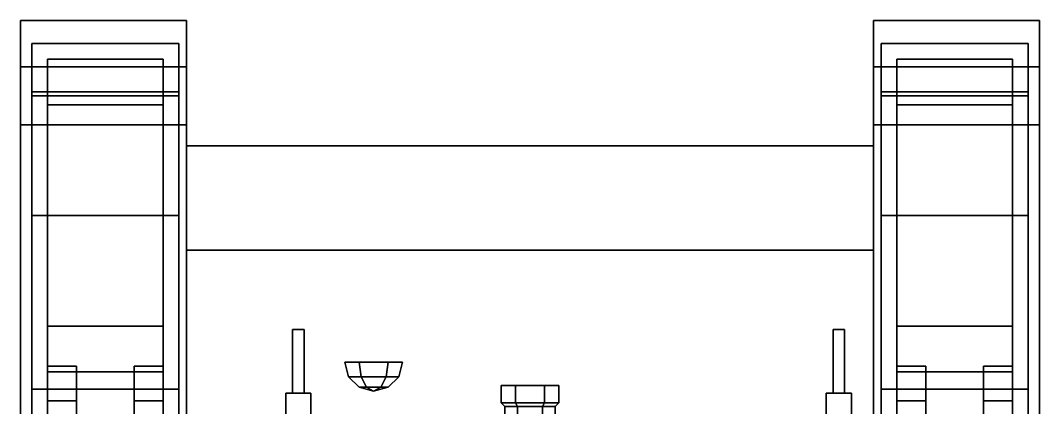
# Model space of a CAD drawing. Header units: millimetres. Extents: x -1.3 to 1.3, y -3.7 to 17.7.
# Drawn here: x -1.32 to 1.32, y 2.688 to 3.69 of the extents above; entities that cross this region are included whole.
import ezdxf

# ---------------------------------------------------------------- set-up
doc = ezdxf.new("R2010")
doc.units = ezdxf.units.MM
for name, color, linetype in [('DT-mg', 1, 'Continuous'), ('gun', 1, 'Continuous'), ('mudguard', 3, 'Continuous'), ('tracks', 5, 'Continuous'), ('wheel', 2, 'Continuous')]:
    doc.layers.add(name, color=color, linetype=linetype)

msp = doc.modelspace()

# ---------------------------------------------------------------- linework, layer by layer
for points in [[(-0.89, 3.095, 0.55), (-0.89, 2.645, 0.55), (-0.89, 2.645, 1.485), (-0.89, 3.365, 1.1)], [(0.89, 3.365, 1.1), (0.89, 3.095, 0.55), (-0.89, 3.095, 0.55), (-0.89, 3.365, 1.1)], [(-0.89, 3.365, 1.1), (-0.89, 2.645, 1.485), (0.89, 2.645, 1.485), (0.89, 3.365, 1.1)], [(0.89, 2.645, 1.485), (0.89, 2.645, 0.55), (0.89, 3.095, 0.55), (0.89, 3.365, 1.1)], [(0.89, 3.095, 0.55), (0.89, -2.845, 0.55), (-0.89, -2.845, 0.55), (-0.89, 3.095, 0.55)], [(-0.4375, 2.7675, 1.5313), (-0.4425, 2.805, 1.54), (-0.48, 2.805, 1.475), (-0.47, 2.7675, 1.475)], [(-0.47, 2.7675, 1.475), (-0.48, 2.805, 1.475), (-0.4425, 2.805, 1.41), (-0.4375, 2.7675, 1.4187)], [(-0.4425, 2.805, 1.41), (-0.48, 2.805, 1.475), (-0.33, 2.805, 1.475), (-0.3675, 2.805, 1.41)], [(-0.48, 2.805, 1.475), (-0.4425, 2.805, 1.54), (-0.3675, 2.805, 1.54), (-0.33, 2.805, 1.475)], [(-0.3725, 2.7675, 1.5312), (-0.3675, 2.805, 1.54), (-0.4425, 2.805, 1.54), (-0.4375, 2.7675, 1.5313)], [(-0.4375, 2.7675, 1.4187), (-0.4425, 2.805, 1.41), (-0.3675, 2.805, 1.41), (-0.3725, 2.7675, 1.4188)], [(-0.34, 2.7675, 1.475), (-0.33, 2.805, 1.475), (-0.3675, 2.805, 1.54), (-0.3725, 2.7675, 1.5312)], [(-0.3725, 2.7675, 1.4188), (-0.3675, 2.805, 1.41), (-0.33, 2.805, 1.475), (-0.34, 2.7675, 1.475)], [(-0.4238, 2.74, 1.5075), (-0.4375, 2.7675, 1.5313), (-0.47, 2.7675, 1.475), (-0.4425, 2.74, 1.475)], [(-0.4425, 2.74, 1.475), (-0.47, 2.7675, 1.475), (-0.4375, 2.7675, 1.4187), (-0.4238, 2.74, 1.4425)], [(-0.3863, 2.74, 1.5075), (-0.3725, 2.7675, 1.5312), (-0.4375, 2.7675, 1.5313), (-0.4238, 2.74, 1.5075)], [(-0.4238, 2.74, 1.4425), (-0.4375, 2.7675, 1.4187), (-0.3725, 2.7675, 1.4188), (-0.3863, 2.74, 1.4425)], [(-0.3675, 2.74, 1.475), (-0.34, 2.7675, 1.475), (-0.3725, 2.7675, 1.5312), (-0.3863, 2.74, 1.5075)], [(-0.3863, 2.74, 1.4425), (-0.3725, 2.7675, 1.4188), (-0.34, 2.7675, 1.475), (-0.3675, 2.74, 1.475)], [(-0.405, 2.73, 1.475), (-0.4238, 2.74, 1.5075), (-0.4425, 2.74, 1.475), (-0.405, 2.73, 1.475)], [(-0.405, 2.73, 1.475), (-0.4425, 2.74, 1.475), (-0.4238, 2.74, 1.4425), (-0.405, 2.73, 1.475)], [(-0.405, 2.73, 1.475), (-0.4238, 2.74, 1.4425), (-0.3863, 2.74, 1.4425), (-0.405, 2.73, 1.475)], [(-0.405, 2.73, 1.475), (-0.3863, 2.74, 1.5075), (-0.4238, 2.74, 1.5075), (-0.405, 2.73, 1.475)], [(-0.405, 2.73, 1.475), (-0.3675, 2.74, 1.475), (-0.3863, 2.74, 1.5075), (-0.405, 2.73, 1.475)], [(-0.405, 2.73, 1.475), (-0.3863, 2.74, 1.4425), (-0.3675, 2.74, 1.475), (-0.405, 2.73, 1.475)]]:
    msp.add_3dface(points)
at = {"layer": 'DT-mg'}
for points in [[(-0.615, 2.89, 1.735), (-0.615, 2.89, 1.705), (-0.615, 2.725, 1.705), (-0.615, 2.725, 1.735)], [(-0.585, 2.89, 1.735), (-0.585, 2.89, 1.705), (-0.615, 2.89, 1.705), (-0.615, 2.89, 1.735)], [(-0.615, 2.725, 1.705), (-0.615, 2.89, 1.705), (-0.585, 2.89, 1.705), (-0.585, 2.725, 1.705)], [(-0.585, 2.725, 1.735), (-0.585, 2.89, 1.735), (-0.615, 2.89, 1.735), (-0.615, 2.725, 1.735)], [(-0.585, 2.725, 1.705), (-0.585, 2.89, 1.705), (-0.585, 2.89, 1.735), (-0.585, 2.725, 1.735)], [(0.815, 2.725, 1.735), (0.815, 2.89, 1.735), (0.785, 2.89, 1.735), (0.785, 2.725, 1.735)], [(0.785, 2.725, 1.705), (0.785, 2.89, 1.705), (0.815, 2.89, 1.705), (0.815, 2.725, 1.705)], [(0.785, 2.89, 1.735), (0.785, 2.89, 1.705), (0.785, 2.725, 1.705), (0.785, 2.725, 1.735)], [(0.815, 2.89, 1.735), (0.815, 2.89, 1.705), (0.785, 2.89, 1.705), (0.785, 2.89, 1.735)], [(0.815, 2.725, 1.705), (0.815, 2.89, 1.705), (0.815, 2.89, 1.735), (0.815, 2.725, 1.735)], [(-0.6325, 2.725, 1.74), (-0.6325, 2.725, 1.675), (-0.6325, 2.11, 1.675), (-0.6325, 2.11, 1.74)], [(-0.5675, 2.725, 1.74), (-0.5675, 2.725, 1.675), (-0.6325, 2.725, 1.675), (-0.6325, 2.725, 1.74)], [(-0.6325, 2.11, 1.675), (-0.6325, 2.725, 1.675), (-0.5675, 2.725, 1.675), (-0.5675, 2.11, 1.675)], [(-0.5675, 2.11, 1.74), (-0.5675, 2.725, 1.74), (-0.6325, 2.725, 1.74), (-0.6325, 2.11, 1.74)], [(-0.5675, 2.11, 1.675), (-0.5675, 2.725, 1.675), (-0.5675, 2.725, 1.74), (-0.5675, 2.11, 1.74)], [(0.8325, 2.11, 1.74), (0.8325, 2.725, 1.74), (0.7675, 2.725, 1.74), (0.7675, 2.11, 1.74)], [(0.7675, 2.11, 1.675), (0.7675, 2.725, 1.675), (0.8325, 2.725, 1.675), (0.8325, 2.11, 1.675)], [(0.8325, 2.725, 1.74), (0.8325, 2.725, 1.675), (0.7675, 2.725, 1.675), (0.7675, 2.725, 1.74)], [(0.7675, 2.725, 1.74), (0.7675, 2.725, 1.675), (0.7675, 2.11, 1.675), (0.7675, 2.11, 1.74)], [(0.8325, 2.11, 1.675), (0.8325, 2.725, 1.675), (0.8325, 2.725, 1.74), (0.8325, 2.11, 1.74)]]:
    msp.add_3dface(points, dxfattribs=at)
at = {"layer": 'gun'}
for points in [[(-0.0375, 2.7, 2.09), (-0.075, 2.7, 2.155), (-0.075, 2.745, 2.155), (-0.0375, 2.745, 2.09)], [(-0.075, 2.7, 2.155), (-0.0375, 2.7, 2.22), (-0.0375, 2.745, 2.22), (-0.075, 2.745, 2.155)], [(-0.0375, 2.745, 2.22), (0.0375, 2.745, 2.22), (0.075, 2.745, 2.155), (-0.075, 2.745, 2.155)], [(-0.075, 2.745, 2.155), (0.075, 2.745, 2.155), (0.0375, 2.745, 2.09), (-0.0375, 2.745, 2.09)], [(0.0375, 2.7, 2.09), (-0.0375, 2.7, 2.09), (-0.0375, 2.745, 2.09), (0.0375, 2.745, 2.09)], [(-0.0375, 2.7, 2.22), (0.0375, 2.7, 2.22), (0.0375, 2.745, 2.22), (-0.0375, 2.745, 2.22)], [(0.075, 2.7, 2.155), (0.0375, 2.7, 2.09), (0.0375, 2.745, 2.09), (0.075, 2.745, 2.155)], [(0.0375, 2.7, 2.22), (0.075, 2.7, 2.155), (0.075, 2.745, 2.155), (0.0375, 2.745, 2.22)], [(-0.0325, 2.69, 2.0987), (-0.065, 2.69, 2.155), (-0.075, 2.7, 2.155), (-0.0375, 2.7, 2.09)], [(-0.065, 2.69, 2.155), (-0.0325, 2.69, 2.2113), (-0.0375, 2.7, 2.22), (-0.075, 2.7, 2.155)], [(0.0325, 2.69, 2.0987), (-0.0325, 2.69, 2.0987), (-0.0375, 2.7, 2.09), (0.0375, 2.7, 2.09)], [(-0.0325, 2.69, 2.2113), (0.0325, 2.69, 2.2113), (0.0375, 2.7, 2.22), (-0.0375, 2.7, 2.22)], [(0.065, 2.69, 2.155), (0.0325, 2.69, 2.0987), (0.0375, 2.7, 2.09), (0.075, 2.7, 2.155)], [(0.0325, 2.69, 2.2113), (0.065, 2.69, 2.155), (0.075, 2.7, 2.155), (0.0375, 2.7, 2.22)], [(-0.0325, 2.16, 2.0987), (-0.065, 2.16, 2.155), (-0.065, 2.69, 2.155), (-0.0325, 2.69, 2.0987)], [(-0.065, 2.16, 2.155), (-0.0325, 2.16, 2.2113), (-0.0325, 2.69, 2.2113), (-0.065, 2.69, 2.155)], [(0.0325, 2.16, 2.0987), (-0.0325, 2.16, 2.0987), (-0.0325, 2.69, 2.0987), (0.0325, 2.69, 2.0987)], [(-0.0325, 2.16, 2.2113), (0.0325, 2.16, 2.2113), (0.0325, 2.69, 2.2113), (-0.0325, 2.69, 2.2113)], [(0.065, 2.16, 2.155), (0.0325, 2.16, 2.0987), (0.0325, 2.69, 2.0987), (0.065, 2.69, 2.155)], [(0.0325, 2.16, 2.2113), (0.065, 2.16, 2.155), (0.065, 2.69, 2.155), (0.0325, 2.69, 2.2113)]]:
    msp.add_3dface(points, dxfattribs=at)
at = {"layer": 'mudguard'}
for points in [[(-0.89, 3.69, 1.22), (-1.32, 3.69, 1.22), (-1.32, 3.57, 1.345), (-0.89, 3.57, 1.345)], [(-1.32, 3.69, 1.22), (-0.89, 3.69, 1.22), (-0.89, 3.57, 1.345), (-1.32, 3.57, 1.345)], [(-0.89, 3.365, 1.1), (-0.89, 3.57, 1.345), (-0.89, 3.69, 1.22), (-0.89, 3.365, 1.1)], [(-0.89, 3.57, 1.345), (-0.89, 3.365, 1.1), (-0.89, 3.365, 1.1), (-0.89, 3.69, 1.22)], [(1.32, 3.69, 1.22), (0.89, 3.69, 1.22), (0.89, 3.57, 1.345), (1.32, 3.57, 1.345)], [(0.89, 3.69, 1.22), (1.32, 3.69, 1.22), (1.32, 3.57, 1.345), (0.89, 3.57, 1.345)], [(0.89, 3.69, 1.22), (0.89, 3.365, 1.1), (0.89, 3.42, 1.43), (0.89, 3.57, 1.345)], [(0.89, 3.365, 1.1), (0.89, 3.69, 1.22), (0.89, 3.57, 1.345), (0.89, 3.42, 1.43)], [(-0.89, 3.57, 1.345), (-1.32, 3.57, 1.345), (-1.32, 3.42, 1.43), (-0.89, 3.42, 1.43)], [(-1.32, 3.57, 1.345), (-0.89, 3.57, 1.345), (-0.89, 3.42, 1.43), (-1.32, 3.42, 1.43)], [(-0.89, 3.42, 1.43), (-0.89, 2.7479, 1.43), (-0.89, 3.365, 1.1), (-0.89, 3.57, 1.345)], [(-0.89, 2.7479, 1.43), (-0.89, 3.42, 1.43), (-0.89, 3.57, 1.345), (-0.89, 3.365, 1.1)], [(1.32, 3.57, 1.345), (0.89, 3.57, 1.345), (0.89, 3.42, 1.43), (1.32, 3.42, 1.43)], [(0.89, 3.57, 1.345), (1.32, 3.57, 1.345), (1.32, 3.42, 1.43), (0.89, 3.42, 1.43)], [(-1.32, 3.42, 1.43), (-0.89, 3.42, 1.43), (-0.89, 1.065, 1.43), (-1.32, 1.065, 1.43)], [(-0.89, 3.42, 1.43), (-1.32, 3.42, 1.43), (-1.32, 1.065, 1.43), (-0.89, 1.065, 1.43)], [(0.89, 3.42, 1.43), (1.32, 3.42, 1.43), (1.32, 1.065, 1.43), (0.89, 1.065, 1.43)], [(1.32, 3.42, 1.43), (0.89, 3.42, 1.43), (0.89, 1.065, 1.43), (1.32, 1.065, 1.43)], [(0.89, 3.42, 1.43), (0.89, 3.365, 1.1), (0.89, 2.7479, 1.43)], [(0.89, 3.365, 1.1), (0.89, 3.42, 1.43), (0.89, 2.7479, 1.43)]]:
    msp.add_3dface(points, dxfattribs=at)
at = {"layer": 'tracks'}
for points in [[(-1.29, 3.63, 0.91), (-0.91, 3.63, 0.91), (-0.91, 3.495, 1.22), (-1.29, 3.495, 1.22)], [(-0.91, 3.63, 0.91), (-1.29, 3.63, 0.91), (-1.29, 3.495, 1.22), (-0.91, 3.495, 1.22)], [(-1.29, 3.505, 0.615), (-0.91, 3.505, 0.615), (-0.91, 3.63, 0.91), (-1.29, 3.63, 0.91)], [(-0.91, 3.505, 0.615), (-1.29, 3.505, 0.615), (-1.29, 3.63, 0.91), (-0.91, 3.63, 0.91)], [(0.91, 3.505, 0.615), (1.29, 3.505, 0.615), (1.29, 3.63, 0.91), (0.91, 3.63, 0.91)], [(1.29, 3.505, 0.615), (0.91, 3.505, 0.615), (0.91, 3.63, 0.91), (1.29, 3.63, 0.91)], [(0.91, 3.63, 0.91), (1.29, 3.63, 0.91), (1.29, 3.495, 1.22), (0.91, 3.495, 1.22)], [(1.29, 3.63, 0.91), (0.91, 3.63, 0.91), (0.91, 3.495, 1.22), (1.29, 3.495, 1.22)], [(-1.29, 2.735), (-0.91, 2.735), (-0.91, 3.505, 0.615), (-1.29, 3.505, 0.615)], [(-0.91, 2.735), (-1.29, 2.735), (-1.29, 3.505, 0.615), (-0.91, 3.505, 0.615)], [(-0.91, 3.495, 1.22), (-1.29, 3.495, 1.22), (-1.29, 3.185, 1.34), (-0.91, 3.185, 1.34)], [(-1.29, 3.495, 1.22), (-0.91, 3.495, 1.22), (-0.91, 3.185, 1.34), (-1.29, 3.185, 1.34)], [(0.91, 2.735), (1.29, 2.735), (1.29, 3.505, 0.615), (0.91, 3.505, 0.615)], [(1.29, 2.735), (0.91, 2.735), (0.91, 3.505, 0.615), (1.29, 3.505, 0.615)], [(1.29, 3.495, 1.22), (0.91, 3.495, 1.22), (0.91, 3.185, 1.34), (1.29, 3.185, 1.34)], [(0.91, 3.495, 1.22), (1.29, 3.495, 1.22), (1.29, 3.185, 1.34), (0.91, 3.185, 1.34)], [(-0.91, 3.185, 1.34), (-1.29, 3.185, 1.34), (-1.29, -3.29, 1.185), (-0.91, -3.29, 1.185)], [(-1.29, 3.185, 1.34), (-0.91, 3.185, 1.34), (-0.91, -3.29, 1.185), (-1.29, -3.29, 1.185)], [(0.91, 3.185, 1.34), (1.29, 3.185, 1.34), (1.29, -3.29, 1.185), (0.91, -3.29, 1.185)], [(1.29, 3.185, 1.34), (0.91, 3.185, 1.34), (0.91, -3.29, 1.185), (1.29, -3.29, 1.185)], [(-1.29, -2.63), (-0.91, -2.63), (-0.91, 2.735), (-1.29, 2.735)], [(-0.91, -2.63), (-1.29, -2.63), (-1.29, 2.735), (-0.91, 2.735)], [(1.29, -2.63), (0.91, -2.63), (0.91, 2.735), (1.29, 2.735)], [(0.91, -2.63), (1.29, -2.63), (1.29, 2.735), (0.91, 2.735)]]:
    msp.add_3dface(points, dxfattribs=at)
at = {"layer": 'wheel'}
for points in [[(-0.95, 3.4714, 1.1964), (-0.95, 3.59, 0.91), (-1.25, 3.59, 0.91), (-1.25, 3.4714, 1.1964)], [(-1.25, 2.78, 0.91), (-1.25, 3.4714, 1.1964), (-1.25, 3.59, 0.91), (-1.25, 2.8986, 0.6236)], [(-1.25, 2.8986, 0.6236), (-1.25, 3.59, 0.91), (-1.25, 3.4714, 0.6236), (-1.25, 3.185, 0.505)], [(-0.95, 3.59, 0.91), (-0.95, 3.4714, 0.6236), (-1.25, 3.4714, 0.6236), (-1.25, 3.59, 0.91)], [(-0.95, 2.8986, 0.6236), (-0.95, 3.59, 0.91), (-0.95, 3.4714, 1.1964), (-0.95, 2.78, 0.91)], [(-0.95, 3.185, 0.505), (-0.95, 3.4714, 0.6236), (-0.95, 3.59, 0.91), (-0.95, 2.8986, 0.6236)], [(1.25, 3.4714, 1.1964), (1.25, 3.59, 0.91), (0.95, 3.59, 0.91), (0.95, 3.4714, 1.1964)], [(1.25, 3.59, 0.91), (1.25, 3.4714, 0.6236), (0.95, 3.4714, 0.6236), (0.95, 3.59, 0.91)], [(0.95, 2.78, 0.91), (0.95, 3.4714, 1.1964), (0.95, 3.59, 0.91), (0.95, 2.8986, 0.6236)], [(0.95, 2.8986, 0.6236), (0.95, 3.59, 0.91), (0.95, 3.4714, 0.6236), (0.95, 3.185, 0.505)], [(1.25, 2.8986, 0.6236), (1.25, 3.59, 0.91), (1.25, 3.4714, 1.1964), (1.25, 2.78, 0.91)], [(1.25, 3.185, 0.505), (1.25, 3.4714, 0.6236), (1.25, 3.59, 0.91), (1.25, 2.8986, 0.6236)], [(-1.25, 2.8986, 1.1964), (-1.25, 3.185, 1.315), (-1.25, 3.4714, 1.1964), (-1.25, 2.78, 0.91)], [(-0.95, 3.4714, 0.6236), (-0.95, 3.185, 0.505), (-1.25, 3.185, 0.505), (-1.25, 3.4714, 0.6236)], [(-0.95, 3.185, 1.315), (-0.95, 3.4714, 1.1964), (-1.25, 3.4714, 1.1964), (-1.25, 3.185, 1.315)], [(-0.95, 2.78, 0.91), (-0.95, 3.4714, 1.1964), (-0.95, 3.185, 1.315), (-0.95, 2.8986, 1.1964)], [(1.25, 3.185, 1.315), (1.25, 3.4714, 1.1964), (0.95, 3.4714, 1.1964), (0.95, 3.185, 1.315)], [(1.25, 3.4714, 0.6236), (1.25, 3.185, 0.505), (0.95, 3.185, 0.505), (0.95, 3.4714, 0.6236)], [(0.95, 2.8986, 1.1964), (0.95, 3.185, 1.315), (0.95, 3.4714, 1.1964), (0.95, 2.78, 0.91)], [(1.25, 2.78, 0.91), (1.25, 3.4714, 1.1964), (1.25, 3.185, 1.315), (1.25, 2.8986, 1.1964)], [(-0.95, 3.185, 0.505), (-0.95, 2.8986, 0.6236), (-1.25, 2.8986, 0.6236), (-1.25, 3.185, 0.505)], [(-0.95, 2.8986, 1.1964), (-0.95, 3.185, 1.315), (-1.25, 3.185, 1.315), (-1.25, 2.8986, 1.1964)], [(1.25, 2.8986, 1.1964), (1.25, 3.185, 1.315), (0.95, 3.185, 1.315), (0.95, 2.8986, 1.1964)], [(1.25, 3.185, 0.505), (1.25, 2.8986, 0.6236), (0.95, 2.8986, 0.6236), (0.95, 3.185, 0.505)], [(-0.95, 2.78, 0.91), (-0.95, 2.8986, 1.1964), (-1.25, 2.8986, 1.1964), (-1.25, 2.78, 0.91)], [(-0.95, 2.8986, 0.6236), (-0.95, 2.78, 0.91), (-1.25, 2.78, 0.91), (-1.25, 2.8986, 0.6236)], [(1.25, 2.78, 0.91), (1.25, 2.8986, 1.1964), (0.95, 2.8986, 1.1964), (0.95, 2.78, 0.91)], [(1.25, 2.8986, 0.6236), (1.25, 2.78, 0.91), (0.95, 2.78, 0.91), (0.95, 2.8986, 0.6236)], [(-1.175, 2.705, 0.3409), (-1.175, 2.795, 0.185), (-1.25, 2.795, 0.185), (-1.25, 2.705, 0.3409)], [(-1.25, 2.525, 0.3409), (-1.25, 2.705, 0.3409), (-1.25, 2.795, 0.185), (-1.25, 2.435, 0.185)], [(-1.175, 2.795, 0.185), (-1.175, 2.705, 0.0291), (-1.25, 2.705, 0.0291), (-1.25, 2.795, 0.185)], [(-1.25, 2.435, 0.185), (-1.25, 2.795, 0.185), (-1.25, 2.705, 0.0291), (-1.25, 2.525, 0.0291)], [(-1.175, 2.435, 0.185), (-1.175, 2.795, 0.185), (-1.175, 2.705, 0.3409), (-1.175, 2.525, 0.3409)], [(-1.175, 2.525, 0.0291), (-1.175, 2.705, 0.0291), (-1.175, 2.795, 0.185), (-1.175, 2.435, 0.185)], [(-0.95, 2.705, 0.3409), (-0.95, 2.795, 0.185), (-1.025, 2.795, 0.185), (-1.025, 2.705, 0.3409)], [(-1.025, 2.525, 0.3409), (-1.025, 2.705, 0.3409), (-1.025, 2.795, 0.185), (-1.025, 2.435, 0.185)], [(-0.95, 2.795, 0.185), (-0.95, 2.705, 0.0291), (-1.025, 2.705, 0.0291), (-1.025, 2.795, 0.185)], [(-1.025, 2.435, 0.185), (-1.025, 2.795, 0.185), (-1.025, 2.705, 0.0291), (-1.025, 2.525, 0.0291)], [(-0.95, 2.435, 0.185), (-0.95, 2.795, 0.185), (-0.95, 2.705, 0.3409), (-0.95, 2.525, 0.3409)], [(-0.95, 2.525, 0.0291), (-0.95, 2.705, 0.0291), (-0.95, 2.795, 0.185), (-0.95, 2.435, 0.185)], [(0.95, 2.525, 0.3409), (0.95, 2.705, 0.3409), (0.95, 2.795, 0.185), (0.95, 2.435, 0.185)], [(1.025, 2.705, 0.3409), (1.025, 2.795, 0.185), (0.95, 2.795, 0.185), (0.95, 2.705, 0.3409)], [(0.95, 2.435, 0.185), (0.95, 2.795, 0.185), (0.95, 2.705, 0.0291), (0.95, 2.525, 0.0291)], [(1.025, 2.795, 0.185), (1.025, 2.705, 0.0291), (0.95, 2.705, 0.0291), (0.95, 2.795, 0.185)], [(1.025, 2.435, 0.185), (1.025, 2.795, 0.185), (1.025, 2.705, 0.3409), (1.025, 2.525, 0.3409)], [(1.025, 2.525, 0.0291), (1.025, 2.705, 0.0291), (1.025, 2.795, 0.185), (1.025, 2.435, 0.185)], [(1.175, 2.525, 0.3409), (1.175, 2.705, 0.3409), (1.175, 2.795, 0.185), (1.175, 2.435, 0.185)], [(1.25, 2.705, 0.3409), (1.25, 2.795, 0.185), (1.175, 2.795, 0.185), (1.175, 2.705, 0.3409)], [(1.175, 2.435, 0.185), (1.175, 2.795, 0.185), (1.175, 2.705, 0.0291), (1.175, 2.525, 0.0291)], [(1.25, 2.795, 0.185), (1.25, 2.705, 0.0291), (1.175, 2.705, 0.0291), (1.175, 2.795, 0.185)], [(1.25, 2.435, 0.185), (1.25, 2.795, 0.185), (1.25, 2.705, 0.3409), (1.25, 2.525, 0.3409)], [(1.25, 2.525, 0.0291), (1.25, 2.705, 0.0291), (1.25, 2.795, 0.185), (1.25, 2.435, 0.185)], [(-1.175, 2.705, 0.0291), (-1.175, 2.525, 0.0291), (-1.25, 2.525, 0.0291), (-1.25, 2.705, 0.0291)], [(-1.175, 2.525, 0.3409), (-1.175, 2.705, 0.3409), (-1.25, 2.705, 0.3409), (-1.25, 2.525, 0.3409)], [(-0.95, 2.705, 0.0291), (-0.95, 2.525, 0.0291), (-1.025, 2.525, 0.0291), (-1.025, 2.705, 0.0291)], [(-0.95, 2.525, 0.3409), (-0.95, 2.705, 0.3409), (-1.025, 2.705, 0.3409), (-1.025, 2.525, 0.3409)], [(1.025, 2.705, 0.0291), (1.025, 2.525, 0.0291), (0.95, 2.525, 0.0291), (0.95, 2.705, 0.0291)], [(1.025, 2.525, 0.3409), (1.025, 2.705, 0.3409), (0.95, 2.705, 0.3409), (0.95, 2.525, 0.3409)], [(1.25, 2.705, 0.0291), (1.25, 2.525, 0.0291), (1.175, 2.525, 0.0291), (1.175, 2.705, 0.0291)], [(1.25, 2.525, 0.3409), (1.25, 2.705, 0.3409), (1.175, 2.705, 0.3409), (1.175, 2.525, 0.3409)]]:
    msp.add_3dface(points, dxfattribs=at)

doc.saveas('drawing.dxf')
